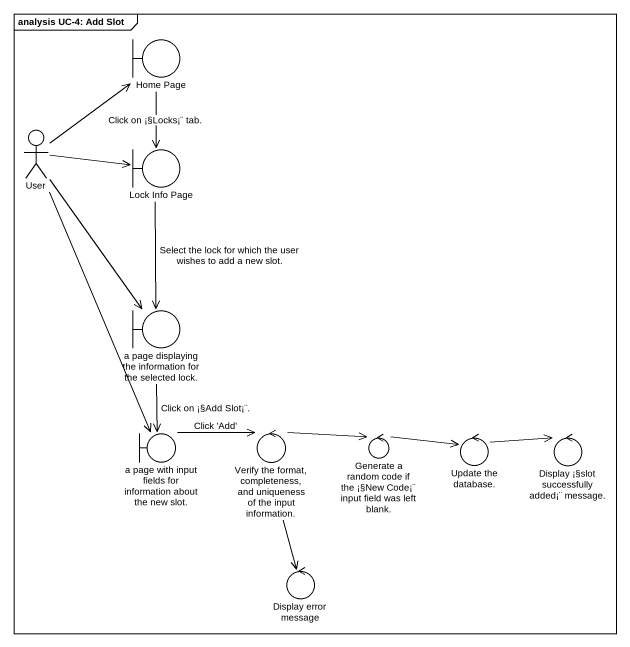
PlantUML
@startuml
mainframe analysis UC-4: Add Slot
boundary "Home Page" as Home_Page
actor User
boundary "Lock Info Page" as Lock_Info_Page
boundary "a page displaying the information for the selected lock." as a_page_displaying_the
boundary "a page with input fields for information about the new slot." as a_page_with_input_fields
control "Verify the format, completeness, and uniqueness of the input information." as Verify_the_format
control "Generate a random code if the ¡§New Code¡¨ input field was left blank." as Generate_a_random_code_if
control "Update the database." as Update_the_database
control "Display ¡§slot successfully added¡¨ message." as Display_slot_successfully
control "Display error message" as Display_error_message
Home_Page --> Lock_Info_Page : Click on ¡§Locks¡¨ tab.
User -up-> Home_Page
User -right-> Lock_Info_Page
User --> a_page_displaying_the
User --> a_page_with_input_fields
Lock_Info_Page --> a_page_displaying_the : Select the lock for which the user wishes to add a new slot.
a_page_displaying_the --> a_page_with_input_fields : Click on ¡§Add Slot¡¨.
a_page_with_input_fields -right-> Verify_the_format : Click 'Add'
Verify_the_format -right-> Generate_a_random_code_if
Verify_the_format --> Display_error_message
Generate_a_random_code_if -right-> Update_the_database
Update_the_database -right-> Display_slot_successfully
@enduml
